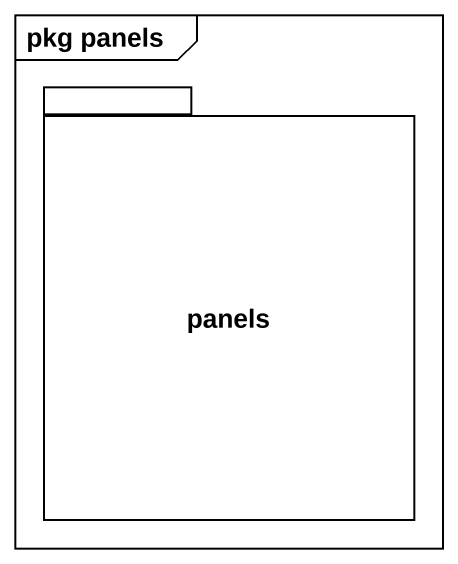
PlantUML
@startuml
mainframe pkg panels
package panels {
}
@enduml
